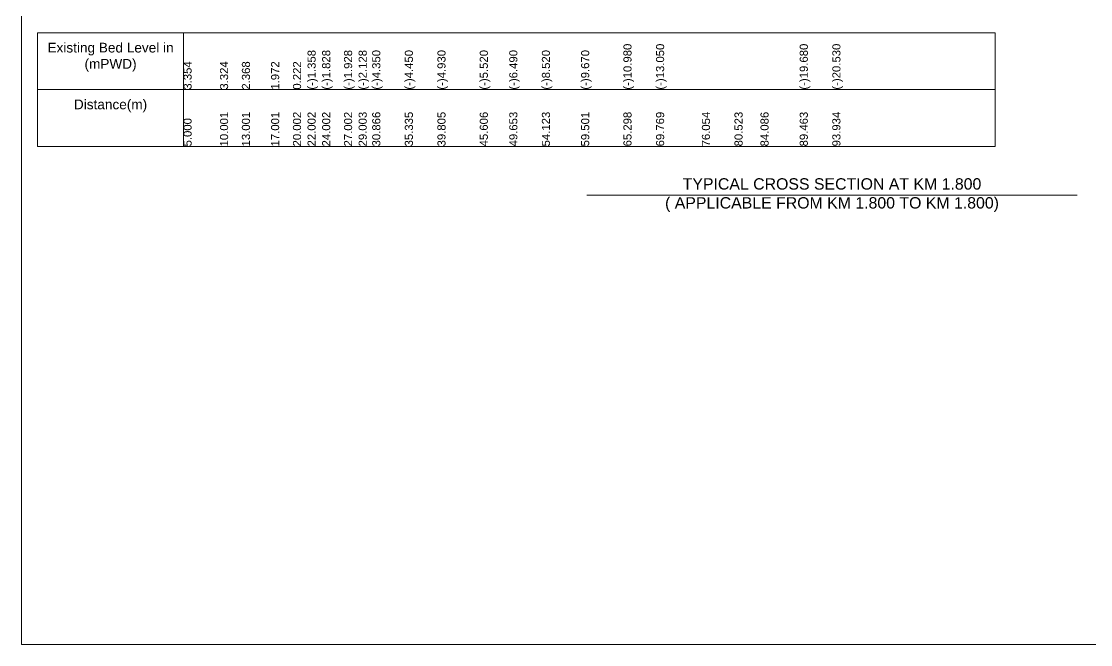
# Model space of a CAD drawing. Header units: inches. Extents: x 89000 to 845017, y -7071 to 0.
# Drawn here: x 415000 to 421595, y -7071 to -3229 of the extents above; entities that cross this region are included whole.
import ezdxf

# ---------------------------------------------------------------- set-up
doc = ezdxf.new("R2010")
doc.units = ezdxf.units.IN
doc.header["$LTSCALE"] = 7
doc.header["$MEASUREMENT"] = 0
for name, color, linetype, lineweight in [('Cross section Data Border', 7, 'Continuous', 9), ('Cross Section Labels', 7, 'Continuous', 9), ('Long Section Labels', 7, 'Continuous', 9)]:
    doc.layers.add(name, color=color, linetype=linetype, lineweight=lineweight)
doc.styles.get("Standard").update_dxf_attribs({"font": 'arial.ttf'})

msp = doc.modelspace()

# ---------------------------------------------------------------- linework, layer by layer
at = {"layer": 'Cross section Data Border'}
msp.add_lwpolyline([(415100, -3300), (421006.26553, -3300), (421006.26553, -4000), (415100, -4000)], close=True, dxfattribs=at)
for points in [[(416000, -3300), (416000, -4000)], [(415100, -3650), (421006.26553, -3650)]]:
    msp.add_lwpolyline(points, dxfattribs=at)
at = {"layer": 'Cross Section Labels'}
msp.add_lwpolyline([(415000, 0), (425000, 0), (425000, -7071), (415000, -7071)], close=True, dxfattribs=at)
msp.add_lwpolyline([(418488, -4300), (420000, -4300), (421512, -4300)], dxfattribs=at)

# ---------------------------------------------------------------- texts
at = {"layer": 'Cross section Data Border', "char_height": 60, "width": 800, "attachment_point": 5}
for s, insert in [('Existing Bed Level in (mPWD)', (415550, -3450)), ('Distance(m)', (415550, -3750))]:
    msp.add_mtext(s, dxfattribs=dict(at, insert=insert))
at = {"layer": 'Cross Section Labels', "insert": (420000, -4300), "char_height": 70, "attachment_point": 5}
msp.add_mtext('TYPICAL CROSS SECTION AT KM 1.800^J( APPLICABLE FROM KM 1.800 TO KM 1.800)', dxfattribs=at)
at = {"layer": 'Long Section Labels', "char_height": 50, "attachment_point": 1, "rotation": 90}
for s, insert in [('(-)1.358', (416765.06254, -3650)), ('(-)1.828', (416855.0754, -3650)), ('(-)1.928', (416990.08319, -3650)), ('(-)2.128', (417080.09196, -3650)), ('(-)4.350', (417163.96725, -3650)), ('(-)4.450', (417365.06359, -3650)), ('(-)4.930', (417566.19358, -3650)), ('(-)5.520', (417827.23317, -3650)), ('(-)6.490', (418009.36021, -3650)), ('(-)8.520', (418210.49538, -3650)), ('(-)9.670', (418452.53743, -3650)), ('(-)10.980', (418713.39978, -3650)), ('(-)13.050', (418914.58046, -3650)), ('(-)13.050', (418914.58046, -3650)), ('(-)13.050', (418914.58046, -3650)), ('(-)13.050', (418914.58046, -3650)), ('(-)19.680', (419800.82883, -3650)), ('(-)20.530', (420001.99301, -3650)), ('3.354', (416000, -3650)), ('3.324', (416225.01656, -3650)), ('2.368', (416360.02435, -3650)), ('1.972', (416540.04598, -3650)), ('0.222', (416675.05377, -3650)), ('10.001', (416225.01656, -4000)), ('13.001', (416360.02435, -4000)), ('17.001', (416540.04598, -4000)), ('20.002', (416675.05377, -4000)), ('22.002', (416765.06254, -4000)), ('24.002', (416855.0754, -4000)), ('27.002', (416990.08319, -4000)), ('29.003', (417080.09196, -4000)), ('30.866', (417163.96725, -4000)), ('35.335', (417365.06359, -4000)), ('39.805', (417566.19358, -4000)), ('45.606', (417827.23317, -4000)), ('49.653', (418009.36021, -4000)), ('54.123', (418210.49538, -4000)), ('59.501', (418452.53743, -4000)), ('65.298', (418713.39978, -4000)), ('69.769', (418914.58046, -4000)), ('76.054', (419197.39407, -4000)), ('80.523', (419398.52775, -4000)), ('84.086', (419558.87087, -4000)), ('89.463', (419800.82883, -4000)), ('93.934', (420001.99301, -4000)), ('5.000', (416000, -4000))]:
    msp.add_mtext(s, dxfattribs=dict(at, insert=insert))

doc.saveas('drawing.dxf')
